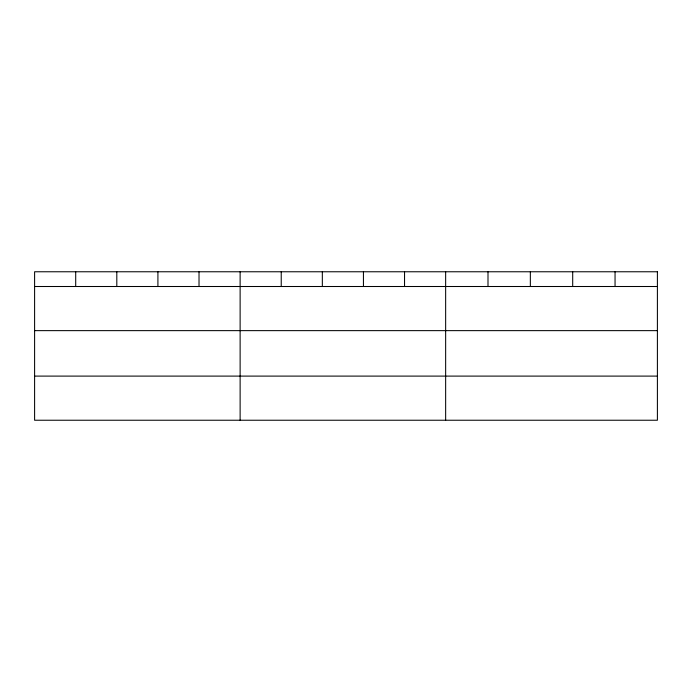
<?xml version="1.0" encoding="UTF-8"?>
<svg xmlns="http://www.w3.org/2000/svg" width="692" height="692" viewBox="0 0 692 692"><rect width="100%" height="100%" fill="white"/><g stroke="black" fill="none" stroke-linecap="round" stroke-linejoin="round"><path stroke-width="1.04" d="M34.6 286.505L657.4 286.505M34.6 330.638L657.4 330.638M34.6 376.102L657.4 376.102M615.05 271.766L615.05 286.505M572.699 271.766L572.699 286.505M530.349 271.766L530.349 286.505M487.998 271.766L487.998 286.505M445.648 271.766L445.648 420.234M404.543 271.766L404.543 286.505M363.438 271.766L363.438 286.505M322.334 271.766L322.334 286.505M281.229 271.766L281.229 286.505M240.124 271.766L240.124 420.234M199.019 271.766L199.019 286.505M157.914 271.766L157.914 286.505M116.81 271.766L116.81 286.505M75.705 271.766L75.705 286.505M657.4 271.766L34.6 271.766L34.6 420.234L657.4 420.234L657.4 271.766"/></g></svg>
